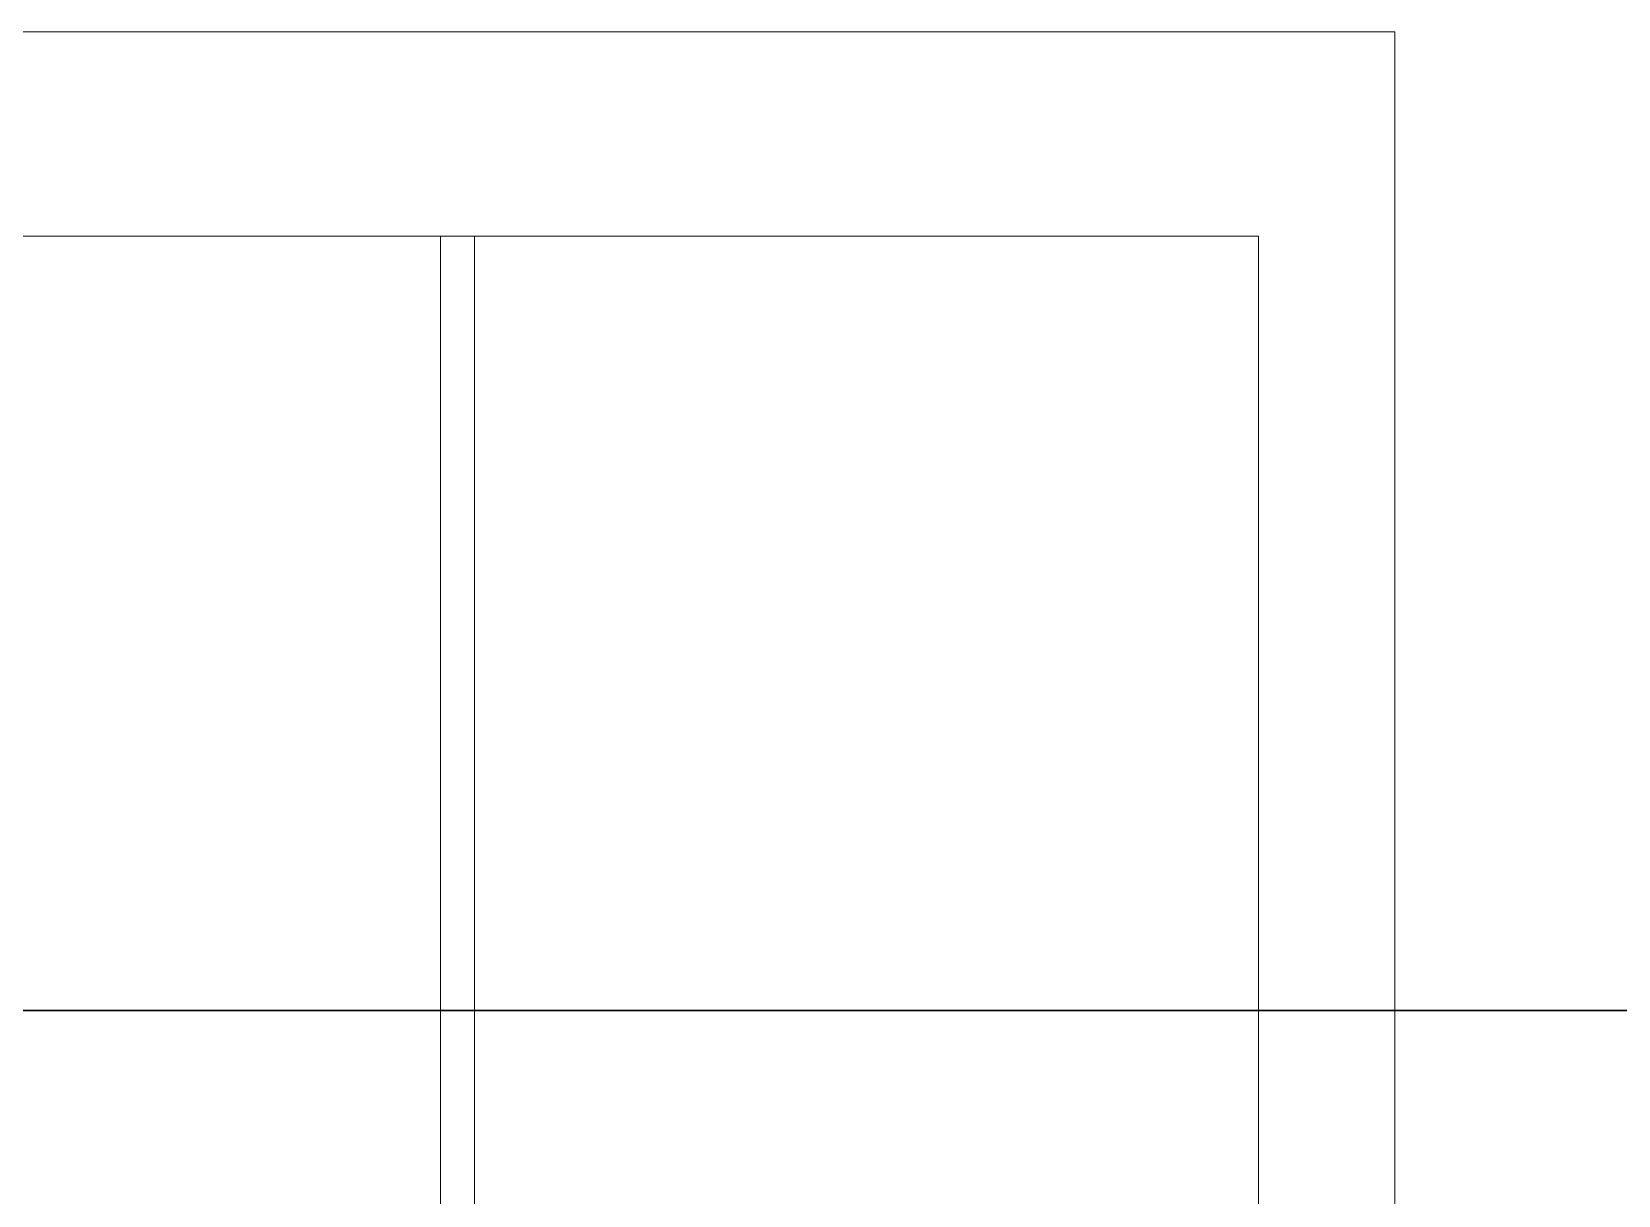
# Model space of a CAD drawing. Header units: metres. Extents: x 75097 to 220695, y -1557923 to -1361206.
# Drawn here: x 126077 to 127241, y -1407934 to -1407081 of the extents above; entities that cross this region are included whole.
import ezdxf

# ---------------------------------------------------------------- set-up
doc = ezdxf.new("R2010")
doc.units = ezdxf.units.M
doc.layers.get('0').update_dxf_attribs({"lineweight": 0})
for name, color, linetype, lineweight in [('A-100 - Copy$0$Medical Equipment and Furniture', 8, 'Continuous', 0), ('A-100 - Copy$0$Medical Equipment and Furniture1', 8, 'Continuous', 5), ('A-100 - Copy$0$Walls', 8, 'Continuous', 0), ('E-LG', 245, 'Continuous', 30)]:
    doc.layers.add(name, color=color, linetype=linetype, lineweight=lineweight)

# ---------------------------------------------------------------- blocks, each defined once
blk = doc.blocks.new('A-100 - Copy$0$CUPBOARD - GLASS TOP - LOCKABLE - 200x100x60')
at = {"layer": 'A-100 - Copy$0$Medical Equipment and Furniture1'}
blk.add_line((283.1819, -205.0074, 0), (284.1819, -205.0074, 0), dxfattribs=at)
at = {"layer": 'A-100 - Copy$0$Medical Equipment and Furniture1', "elevation": 0}
blk.add_lwpolyline([(284.1819, -204.4324), (283.1819, -204.4324), (283.1819, -205.0324), (284.1819, -205.0324)], close=True, dxfattribs=at)
blk = doc.blocks.new('A-100 - Copy')
at = {"layer": 'A-100 - Copy$0$Walls'}
for p, q in [((127076.6, -1407080.6, 0), (124111.7, -1407080.6, 0)), ((127076.6, -1408777.7, 0), (127076.6, -1407080.6, 0)), ((126976.6, -1407230.6, 0), (124211.7, -1407230.6, 0)), ((126976.6, -1408777.7, 0), (126976.6, -1407230.6, 0))]:
    blk.add_line(p, q, dxfattribs=at)
at = {"layer": 'A-100 - Copy$0$Medical Equipment and Furniture', "xscale": 1000, "yscale": 1000, "zscale": 1000, "rotation": 270}
blk.add_blockref('A-100 - Copy$0$CUPBOARD - GLASS TOP - LOCKABLE - 200x100x60', (331409.1, -1124048.7, 0), dxfattribs=at)

msp = doc.modelspace()

# ---------------------------------------------------------------- linework, layer by layer
at = {"layer": 'E-LG', "color": 1, "elevation": 0}
msp.add_lwpolyline([(124395.1, -1407647.8), (124528.1, -1407798.6), (130983, -1407798.6), (130983, -1409352.8), (131058.2, -1409491.7), (131153.3, -1409271.3), (142717.1, -1409271.3), (142717.1, -1410428.7), (142929.8, -1410497.7), (142780, -1410333.4), (142780, -1409273), (166814.1, -1409273), (167013.9, -1409485.6)], dxfattribs=at)

# ---------------------------------------------------------------- next in the draw order: block references
msp.add_blockref('A-100 - Copy', (0, 0))

doc.saveas('drawing.dxf')
